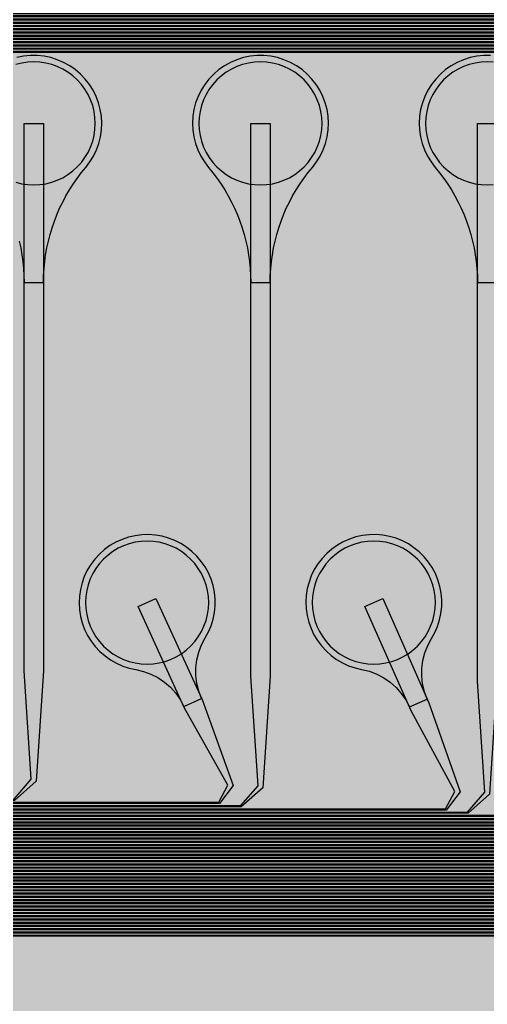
# Model space of a CAD drawing. Header units: metres. Extents: x -7220 to 10980, y -29667 to 1833.
# Drawn here: x 7221 to 7943, y -25513 to -23992 of the extents above; entities that cross this region are included whole.
import ezdxf

# ---------------------------------------------------------------- set-up
doc = ezdxf.new("R2010")
doc.units = ezdxf.units.M
for name, color, linetype in [('Metal1', 4, 'CONTINUOUS'), ('Polyimide', 7, 'CONTINUOUS'), ('Polyimide_Negative', 5, 'CONTINUOUS')]:
    doc.layers.add(name, color=color, linetype=linetype)

msp = doc.modelspace()

# ---------------------------------------------------------------- hatches: boundary and pattern name
at = {"layer": 'Polyimide'}
msp.add_hatch(color=7, dxfattribs=at).paths.add_polyline_path([(4099.4, -13861.6), (4142.6, -14152.8), (4214.2, -14438.4), (4313.4, -14715.5), (4439.2, -14981.7), (4590.6, -15234.2), (4766, -15470.7), (4963.7, -15688.8), (5181.8, -15886.5), (5418.3, -16061.9), (5670.8, -16213.3), (5936.9, -16339.1), (6214.1, -16438.3), (6499.7, -16509.9), (6790.9, -16553.1), (7085, -16567.5), (9980.4, -16567.5), (10058.8, -16571.4), (10136.4, -16582.9), (10212.6, -16601.9), (10286.5, -16628.4), (10357.5, -16662), (10424.8, -16702.3), (10487.9, -16749.1), (10546.1, -16801.8), (10598.8, -16860), (10645.6, -16923), (10685.9, -16990.4), (10719.5, -17061.4), (10745.9, -17135.3), (10765, -17211.4), (10776.5, -17289.1), (10780.4, -17367.5), (10780.4, -21957.3), (10741.6, -22012.9), (10706, -22070.6), (10673.6, -22130.1), (10644.5, -22191.4), (10618.9, -22254.2), (10596.8, -22318.2), (10578.3, -22383.5), (10563.4, -22449.6), (10552.2, -22516.5), (10544.7, -22583.8), (10541, -22651.5), (10541, -22719.3), (10544.7, -22787), (10552.2, -22854.4), (10563.4, -22921.2), (10578.3, -22987.4), (10596.8, -23052.6), (10618.9, -23116.7), (10644.5, -23179.5), (10673.6, -23240.7), (10706, -23300.3), (10741.6, -23357.9), (10780.4, -23413.5), (10780.4, -28667.5), (10776.5, -28745.9), (10765, -28823.6), (10745.9, -28899.7), (10719.5, -28973.6), (10685.9, -29044.6), (10645.6, -29112), (10598.8, -29175), (10546.1, -29233.2), (10487.9, -29285.9), (10424.8, -29332.7), (10357.5, -29373), (10286.5, -29406.6), (10212.6, -29433.1), (10136.4, -29452.1), (10058.8, -29463.6), (9980.4, -29467.5), (-6219.6, -29467.5), (-6298, -29463.6), (-6375.7, -29452.1), (-6451.9, -29433.1), (-6525.8, -29406.6), (-6596.7, -29373), (-6664.1, -29332.7), (-6727.1, -29285.9), (-6785.3, -29233.2), (-6838, -29175), (-6884.8, -29112), (-6925.2, -29044.6), (-6958.7, -28973.6), (-6985.2, -28899.7), (-7004.3, -28823.6), (-7015.8, -28745.9), (-7019.6, -28667.5), (-7019.6, -23426.3), (-6979.4, -23370.1), (-6942.3, -23311.6), (-6908.7, -23251.2), (-6878.5, -23189), (-6851.8, -23125.1), (-6828.8, -23059.9), (-6809.5, -22993.4), (-6794, -22926), (-6782.4, -22857.8), (-6774.6, -22789.1), (-6770.7, -22720), (-6770.7, -22650.8), (-6774.6, -22581.8), (-6782.4, -22513), (-6794, -22444.8), (-6809.5, -22377.4), (-6828.8, -22311), (-6851.8, -22245.7), (-6878.5, -22181.9), (-6908.7, -22119.7), (-6942.3, -22059.2), (-6979.4, -22000.8), (-7019.6, -21944.5), (-7019.6, -17367.5), (-7015.8, -17289.1), (-7004.3, -17211.4), (-6985.2, -17135.3), (-6958.7, -17061.4), (-6925.2, -16990.4), (-6884.8, -16923), (-6838, -16860), (-6785.3, -16801.8), (-6727.1, -16749.1), (-6664.1, -16702.3), (-6596.7, -16662), (-6525.8, -16628.4), (-6451.9, -16601.9), (-6375.7, -16582.9), (-6298, -16571.4), (-6219.6, -16567.5), (-3314, -16567.5), (-3019.9, -16553.1), (-2728.7, -16509.9), (-2443.1, -16438.3), (-2165.9, -16339.1), (-1899.8, -16213.3), (-1647.3, -16061.9), (-1410.8, -15886.5), (-1192.7, -15688.8), (-995, -15470.7), (-819.6, -15234.2), (-668.2, -14981.7), (-542.4, -14715.5), (-443.2, -14438.4), (-371.6, -14152.8), (-328.4, -13861.6), (-314, -13567.5), (-314, -13373.5), (-317.5, -13328.1), (-327.7, -13283.8), (-344.6, -13241.5), (-367.6, -13202.3), (-396.4, -13167), (-430.1, -13136.5), (-468, -13111.4), (-509.3, -13092.3), (-509.3, -13092.3), (-578.2, -13061.3), (-642.2, -13021.2), (-700.3, -12973), (-751.3, -12917.3), (-794.4, -12855.3), (-828.7, -12788.1), (-853.7, -12716.8), (-868.9, -12642.8), (-874, -12567.5), (-868.9, -12492.2), (-853.7, -12418.2), (-828.7, -12346.9), (-794.4, -12279.7), (-751.3, -12217.7), (-700.3, -12162), (-642.2, -12113.8), (-578.2, -12073.7), (-509.3, -12042.7), (-509.3, -12042.7), (-468, -12023.6), (-430.1, -11998.5), (-396.4, -11968), (-367.6, -11932.7), (-344.6, -11893.5), (-327.7, -11851.2), (-317.5, -11806.9), (-314, -11761.5), (-314, -11074.3), (-317.5, -11028.9), (-327.7, -10984.6), (-344.6, -10942.4), (-367.6, -10903.1), (-396.4, -10867.8), (-430.1, -10837.3), (-468, -10812.2), (-509.3, -10793.2), (-509.3, -10793.2), (-578.2, -10762.1), (-642.2, -10722.1), (-700.3, -10673.8), (-751.3, -10618.1), (-794.4, -10556.1), (-828.7, -10488.9), (-853.7, -10417.6), (-868.9, -10343.7), (-874, -10268.3), (-868.9, -10193), (-853.7, -10119), (-828.7, -10047.8), (-794.4, -9980.5), (-751.3, -9918.5), (-700.3, -9862.9), (-642.2, -9814.6), (-578.2, -9774.6), (-509.3, -9743.5), (-509.3, -9743.5), (-468, -9724.5), (-430.1, -9699.4), (-396.4, -9668.8), (-367.6, -9633.5), (-344.6, -9594.3), (-327.7, -9552), (-317.5, -9507.7), (-314, -9462.4), (-314, -8775.1), (-317.5, -8729.8), (-327.7, -8685.5), (-344.6, -8643.2), (-367.6, -8604), (-396.4, -8568.7), (-430.1, -8538.1), (-468, -8513), (-509.3, -8494), (-509.3, -8494), (-578.2, -8462.9), (-642.2, -8422.9), (-700.3, -8374.6), (-751.3, -8319), (-794.4, -8257), (-828.7, -8189.7), (-853.7, -8118.5), (-868.9, -8044.5), (-874, -7969.2), (-868.9, -7893.8), (-853.7, -7819.9), (-828.7, -7748.6), (-794.4, -7681.4), (-751.3, -7619.4), (-700.3, -7563.7), (-642.2, -7515.4), (-578.2, -7475.4), (-509.3, -7444.3), (-509.3, -7444.3), (-468, -7425.3), (-430.1, -7400.2), (-396.4, -7369.7), (-367.6, -7334.4), (-344.6, -7295.1), (-327.7, -7252.9), (-317.5, -7208.6), (-314, -7163.2), (-314, -6476), (-317.5, -6430.6), (-327.7, -6386.3), (-344.6, -6344), (-367.6, -6304.8), (-396.4, -6269.5), (-430.1, -6239), (-468, -6213.9), (-509.3, -6194.8), (-509.3, -6194.8), (-578.2, -6163.8), (-642.2, -6123.7), (-700.3, -6075.5), (-751.3, -6019.8), (-794.4, -5957.8), (-828.7, -5890.6), (-853.7, -5819.3), (-868.9, -5745.3), (-874, -5670), (-868.9, -5594.7), (-853.7, -5520.7), (-828.7, -5449.4), (-794.4, -5382.2), (-751.3, -5320.2), (-700.3, -5264.5), (-642.2, -5216.3), (-578.2, -5176.2), (-509.3, -5145.2), (-509.3, -5145.2), (-468, -5126.1), (-430.1, -5101), (-396.4, -5070.5), (-367.6, -5035.2), (-344.6, -4996), (-327.7, -4953.7), (-317.5, -4909.4), (-314, -4864), (-314, 380), (-314, 1532.5), (-269, 1532.5), (-268.8, 1525.6), (-268.1, 1518.8), (-267, 1512), (-265.4, 1505.3), (-263.4, 1498.7), (-261, 1492.3), (-258.2, 1486.1), (-254.9, 1480), (-251.3, 1474.2), (-247.3, 1468.6), (-242.9, 1463.3), (-238.2, 1458.3), (-233.2, 1453.6), (-227.9, 1449.2), (-222.3, 1445.2), (-216.5, 1441.6), (-210.4, 1438.3), (-204.2, 1435.5), (-197.8, 1433.1), (-191.2, 1431.1), (-184.5, 1429.5), (-177.7, 1428.4), (-170.9, 1427.7), (-164, 1427.5), (-157.1, 1427.7), (-150.3, 1428.4), (-143.5, 1429.5), (-136.8, 1431.1), (-130.2, 1433.1), (-123.8, 1435.5), (-117.6, 1438.3), (-111.5, 1441.6), (-105.7, 1445.2), (-100.1, 1449.2), (-94.8, 1453.6), (-89.8, 1458.3), (-85.1, 1463.3), (-80.7, 1468.6), (-76.7, 1474.2), (-73.1, 1480), (-69.8, 1486.1), (-67, 1492.3), (-64.6, 1498.7), (-62.6, 1505.3), (-61, 1512), (-59.9, 1518.8), (-59.2, 1525.6), (-59, 1532.5), (1786, 1532.5), (3835, 1532.5), (3835.2, 1539), (3835.9, 1545.6), (3836.9, 1552), (3838.4, 1558.4), (3840.3, 1564.6), (3842.6, 1570.8), (3845.3, 1576.7), (3848.4, 1582.5), (3851.9, 1588.1), (3855.7, 1593.4), (3859.8, 1598.4), (3864.3, 1603.2), (3869.1, 1607.7), (3874.1, 1611.8), (3879.4, 1615.6), (3885, 1619.1), (3890.8, 1622.2), (3896.7, 1624.9), (3902.9, 1627.2), (3909.1, 1629.1), (3915.5, 1630.6), (3921.9, 1631.6), (3928.5, 1632.3), (3935, 1632.5), (3941.5, 1632.3), (3948.1, 1631.6), (3954.5, 1630.6), (3960.9, 1629.1), (3967.1, 1627.2), (3973.3, 1624.9), (3979.2, 1622.2), (3985, 1619.1), (3990.6, 1615.6), (3995.9, 1611.8), (4000.9, 1607.7), (4005.7, 1603.2), (4010.2, 1598.4), (4014.3, 1593.4), (4018.1, 1588.1), (4021.6, 1582.5), (4024.7, 1576.7), (4027.4, 1570.8), (4029.7, 1564.6), (4031.6, 1558.4), (4033.1, 1552), (4034.1, 1545.6), (4034.8, 1539), (4035, 1532.5), (4085, 1532.5), (4085, 380), (4085, 330), (4085, -4864), (4088.5, -4909.4), (4098.7, -4953.7), (4115.6, -4996), (4138.6, -5035.2), (4167.4, -5070.5), (4201.1, -5101), (4239, -5126.1), (4280.3, -5145.2), (4280.3, -5145.2), (4349.2, -5176.2), (4413.2, -5216.3), (4471.3, -5264.5), (4522.3, -5320.2), (4565.4, -5382.2), (4599.7, -5449.4), (4624.7, -5520.7), (4639.9, -5594.7), (4645, -5670), (4639.9, -5745.3), (4624.7, -5819.3), (4599.7, -5890.6), (4565.4, -5957.8), (4522.3, -6019.8), (4471.3, -6075.5), (4413.2, -6123.7), (4349.2, -6163.8), (4280.3, -6194.8), (4239, -6213.9), (4201.1, -6239), (4167.4, -6269.5), (4138.6, -6304.8), (4115.6, -6344), (4098.7, -6386.3), (4088.5, -6430.6), (4085, -6476), (4085, -13567.5), (4099.4, -13861.6)])

# ---------------------------------------------------------------- linework, layer by layer
at = {"layer": 'Metal1'}
for points in [[(2203.9, -18191.7), (2203.9, -25376.6), (2233.3, -25406), (9462.5, -25406), (9491.9, -25376.6), (9491.9, -23917.4), (9462.5, -23888), (9022.5, -23888), (8988.4, -23858.8), (8977.9, -23728), (8977.9, -23042.5), (9007.9, -23042.5), (9007.9, -23728), (8997.3, -23855.2), (9023.3, -23886), (9463.3, -23886), (9493.9, -23916.6), (9493.9, -25377.4), (9463.3, -25408), (2232.5, -25408), (2201.9, -25377.4), (2201.9, -18191.7)], [(2208.9, -18191.7), (2208.9, -25371.6), (2238.3, -25401), (9457.5, -25401), (9486.9, -25371.6), (9486.9, -23922.4), (9457.5, -23893), (8957.2, -23893), (8897.7, -23883.5), (8807.3, -23793.1), (8828.5, -23771.9), (8914.7, -23858.1), (8957.6, -23891), (9458.3, -23891), (9488.9, -23921.6), (9488.9, -25372.4), (9458.3, -25403), (2237.5, -25403), (2206.9, -25372.4), (2206.9, -18191.7)], [(2213.9, -18191.7), (2213.9, -25366.6), (2243.3, -25396), (9452.5, -25396), (9481.9, -25366.6), (9481.9, -23927.4), (9452.5, -23898), (8672.5, -23898), (8638.4, -23868.8), (8627.9, -23736), (8627.9, -23042.5), (8657.9, -23042.5), (8657.9, -23736), (8647.3, -23865.2), (8673.3, -23896), (9453.3, -23896), (9483.9, -23926.6), (9483.9, -25367.4), (9453.3, -25398), (2242.5, -25398), (2211.9, -25367.4), (2211.9, -18191.7)], [(2218.9, -18191.7), (2218.9, -25361.6), (2248.3, -25391), (9447.5, -25391), (9476.9, -25361.6), (9476.9, -23932.4), (9447.5, -23903), (8617.2, -23903), (8557.7, -23893.5), (8457.3, -23793.1), (8478.5, -23771.9), (8574.7, -23868.1), (8617.6, -23901), (9448.3, -23901), (9478.9, -23931.6), (9478.9, -25362.4), (9448.3, -25393), (2247.5, -25393), (2216.9, -25362.4), (2216.9, -18191.7)], [(2223.9, -18191.7), (2223.9, -25356.6), (2253.3, -25386), (9442.5, -25386), (9471.9, -25356.6), (9471.9, -23937.4), (9442.5, -23908), (8322.5, -23908), (8288.5, -23878.8), (8277.9, -23744), (8277.9, -23042.5), (8307.9, -23042.5), (8307.9, -23744), (8297.3, -23875.2), (8323.3, -23906), (9443.3, -23906), (9473.9, -23936.6), (9473.9, -25357.4), (9443.3, -25388), (2252.5, -25388), (2221.9, -25357.4), (2221.9, -18191.7)], [(2228.9, -18191.7), (2228.9, -25351.6), (2258.3, -25381), (9437.5, -25381), (9466.9, -25351.6), (9466.9, -23942.4), (9437.5, -23913), (8277.2, -23913), (8217.7, -23903.5), (8107.3, -23793.1), (8128.5, -23771.9), (8234.7, -23878.1), (8277.6, -23911), (9438.3, -23911), (9468.9, -23941.6), (9468.9, -25352.4), (9438.3, -25383), (2257.5, -25383), (2226.9, -25352.4), (2226.9, -18191.7)], [(2233.9, -18191.7), (2233.9, -25346.6), (2263.3, -25376), (9432.5, -25376), (9461.9, -25346.6), (9461.9, -23947.4), (9432.5, -23918), (7972.5, -23918), (7938.5, -23888.8), (7927.9, -23752), (7927.9, -23042.5), (7957.9, -23042.5), (7957.9, -23752), (7947.2, -23885.2), (7973.3, -23916), (9433.3, -23916), (9463.9, -23946.6), (9463.9, -25347.4), (9433.3, -25378), (2262.5, -25378), (2231.9, -25347.4), (2231.9, -18191.7)], [(2238.9, -18191.7), (2238.9, -25341.6), (2268.3, -25371), (9427.5, -25371), (9456.9, -25341.6), (9456.9, -23952.4), (9427.5, -23923), (7937.2, -23923), (7877.7, -23913.5), (7757.3, -23793.1), (7778.5, -23771.9), (7894.7, -23888.1), (7937.6, -23921), (9428.3, -23921), (9458.9, -23951.6), (9458.9, -25342.4), (9428.3, -25373), (2267.5, -25373), (2236.9, -25342.4), (2236.9, -18191.7)], [(2243.9, -18191.7), (2243.9, -25336.6), (2273.3, -25366), (9422.5, -25366), (9451.9, -25336.6), (9451.9, -23957.4), (9422.5, -23928), (7622.5, -23928), (7588.6, -23898.8), (7577.9, -23760), (7577.9, -23042.5), (7607.9, -23042.5), (7607.9, -23760), (7597.2, -23895.2), (7623.3, -23926), (9423.3, -23926), (9453.9, -23956.6), (9453.9, -25337.4), (9423.3, -25368), (2272.5, -25368), (2241.9, -25337.4), (2241.9, -18191.7)], [(2248.9, -18191.7), (2248.9, -25331.6), (2278.3, -25361), (9417.5, -25361), (9446.9, -25331.6), (9446.9, -23962.4), (9417.5, -23933), (7597.2, -23933), (7539, -23921.4), (7527.3, -23913.1), (7407.3, -23793.1), (7428.5, -23771.9), (7548.5, -23891.9), (7553.3, -23900.1), (7597.6, -23931), (9418.3, -23931), (9448.9, -23961.6), (9448.9, -25332.4), (9418.3, -25363), (2277.5, -25363), (2246.9, -25332.4), (2246.9, -18191.7)], [(2253.9, -18191.7), (2253.9, -25326.6), (2283.3, -25356), (9412.5, -25356), (9441.9, -25326.6), (9441.9, -23967.4), (9412.5, -23938), (7272.5, -23938), (7238.6, -23908.8), (7227.9, -23768), (7227.9, -23042.5), (7257.9, -23042.5), (7257.9, -23768), (7247.1, -23905.2), (7273.3, -23936), (9413.3, -23936), (9443.9, -23966.6), (9443.9, -25327.4), (9413.3, -25358), (2282.5, -25358), (2251.9, -25327.4), (2251.9, -18191.7)], [(2258.9, -18191.7), (2258.9, -25321.6), (2288.3, -25351), (9407.5, -25351), (9436.9, -25321.6), (9436.9, -23972.4), (9407.5, -23943), (7257.2, -23943), (7200.2, -23929.7), (7177.3, -23913.1), (7057.3, -23793.1), (7078.5, -23771.9), (7198.5, -23891.9), (7212.1, -23911.8), (7257.6, -23941), (9408.3, -23941), (9438.9, -23971.6), (9438.9, -25322.4), (9408.3, -25353), (2287.5, -25353), (2256.9, -25322.4), (2256.9, -18191.7)], [(2263.9, -18191.7), (2263.9, -25316.6), (2293.3, -25346), (9402.5, -25346), (9431.9, -25316.6), (9431.9, -23977.4), (9402.5, -23948), (6922.5, -23948), (6888.6, -23918.8), (6877.9, -23776), (6877.9, -23042.5), (6907.9, -23042.5), (6907.9, -23776), (6897.1, -23915.2), (6923.3, -23946), (9403.3, -23946), (9433.9, -23976.6), (9433.9, -25317.4), (9403.3, -25348), (2292.5, -25348), (2261.9, -25317.4), (2261.9, -18191.7)], [(2268.9, -18191.7), (2268.9, -25311.6), (2298.3, -25341), (9397.5, -25341), (9426.9, -25311.6), (9426.9, -23982.4), (9397.5, -23953), (6917.2, -23953), (6861, -23938.5), (6827.3, -23913.1), (6707.3, -23793.1), (6728.5, -23771.9), (6848.5, -23891.9), (6871.3, -23923), (6917.6, -23951), (9398.3, -23951), (9428.9, -23981.6), (9428.9, -25312.4), (9398.3, -25343), (2297.5, -25343), (2266.9, -25312.4), (2266.9, -18191.7)], [(2273.9, -18191.7), (2273.9, -25306.6), (2303.3, -25336), (9392.5, -25336), (9421.9, -25306.6), (9421.9, -23987.4), (9392.5, -23958), (6572.5, -23958), (6538.7, -23928.7), (6527.9, -23784), (6527.9, -23042.5), (6557.9, -23042.5), (6557.9, -23784), (6547.1, -23925.3), (6573.3, -23956), (9393.3, -23956), (9423.9, -23986.6), (9423.9, -25307.4), (9393.3, -25338), (2302.5, -25338), (2271.9, -25307.4), (2271.9, -18191.7)], [(2278.9, -18191.7), (2278.9, -25301.6), (2308.3, -25331), (9387.5, -25331), (9416.9, -25301.6), (9416.9, -23992.4), (9387.5, -23963), (6538.9, -23963), (6484, -23946.5), (6461, -23925.2), (6356.1, -23791.8), (6379.7, -23773.2), (6484.6, -23906.6), (6497.1, -23930.3), (6539.3, -23961), (9388.3, -23961), (9418.9, -23991.6), (9418.9, -25302.4), (9388.3, -25333), (2307.5, -25333), (2276.9, -25302.4), (2276.9, -18191.7)], [(2283.9, -18191.7), (2283.9, -25296.6), (2313.3, -25326), (9382.5, -25326), (9411.9, -25296.6), (9411.9, -23997.4), (9382.5, -23968), (6222.5, -23968), (6188.7, -23938.7), (6177.9, -23792), (6177.9, -23042.5), (6207.9, -23042.5), (6207.9, -23792), (6197, -23935.3), (6223.3, -23966), (9383.3, -23966), (9413.9, -23996.6), (9413.9, -25297.4), (9383.3, -25328), (2312.5, -25328), (2281.9, -25297.4), (2281.9, -18191.7)], [(2288.9, -18191.7), (2288.9, -25291.6), (2318.3, -25321), (9377.5, -25321), (9406.9, -25291.6), (9406.9, -24002.4), (9377.5, -23973), (6188.9, -23973), (6135, -23955.3), (6107.3, -23927.5), (6005.8, -23791.5), (6029.9, -23773.5), (6131.3, -23909.6), (6147.3, -23940.6), (6189.3, -23971), (9378.3, -23971), (9408.9, -24001.6), (9408.9, -25292.4), (9378.3, -25323), (2317.5, -25323), (2286.9, -25292.4), (2286.9, -18191.7)], [(2293.9, -18191.7), (2293.9, -25286.6), (2323.3, -25316), (9372.5, -25316), (9401.9, -25286.6), (9401.9, -24007.4), (9372.5, -23978), (5872.5, -23978), (5838.7, -23948.7), (5827.9, -23800), (5827.9, -23042.5), (5857.9, -23042.5), (5857.9, -23800), (5847, -23945.3), (5873.3, -23976), (9373.3, -23976), (9403.9, -24006.6), (9403.9, -25287.4), (9373.3, -25318), (2322.5, -25318), (2291.9, -25287.4), (2291.9, -18191.7)], [(2298.9, -18191.7), (2298.9, -25281.6), (2328.3, -25311), (9367.5, -25311), (9396.9, -25281.6), (9396.9, -24012.4), (9367.5, -23983), (5838.8, -23983), (5785.9, -23964.2), (5753.7, -23929.7), (5655.6, -23791.2), (5680.1, -23773.8), (5778.2, -23912.4), (5797.6, -23950.8), (5839.3, -23981), (9368.3, -23981), (9398.9, -24011.6), (9398.9, -25282.4), (9368.3, -25313), (2327.5, -25313), (2296.9, -25282.4), (2296.9, -18191.7)], [(2303.9, -18191.7), (2303.9, -25276.6), (2333.3, -25306), (9362.5, -25306), (9391.9, -25276.6), (9391.9, -24017.4), (9362.5, -23988), (5522.5, -23988), (5488.8, -23958.7), (5477.9, -23808), (5477.9, -23042.5), (5507.9, -23042.5), (5507.9, -23808), (5497, -23955.3), (5523.3, -23986), (9363.3, -23986), (9393.9, -24016.6), (9393.9, -25277.4), (9363.3, -25308), (2332.5, -25308), (2301.9, -25277.4), (2301.9, -18191.7)], [(2308.9, -18191.7), (2308.9, -25271.6), (2338.3, -25301), (9357.5, -25301), (9386.9, -25271.6), (9386.9, -24022.4), (9357.5, -23993), (5488.8, -23993), (5436.8, -23973.3), (5400.3, -23931.6), (5305.4, -23790.9), (5330.3, -23774.1), (5425.2, -23914.8), (5447.8, -23961), (5489.3, -23991), (9358.3, -23991), (9388.9, -24021.6), (9388.9, -25272.4), (9358.3, -25303), (2337.5, -25303), (2306.9, -25272.4), (2306.9, -18191.7)], [(2313.9, -18191.7), (2313.9, -25266.6), (2343.3, -25296), (9352.5, -25296), (9381.9, -25266.6), (9381.9, -24027.4), (9352.5, -23998), (5172.5, -23998), (5138.8, -23968.7), (5127.9, -23816), (5127.9, -23042.5), (5157.9, -23042.5), (5157.9, -23816), (5146.9, -23965.3), (5173.3, -23996), (9353.3, -23996), (9383.9, -24026.6), (9383.9, -25267.4), (9353.3, -25298), (2342.5, -25298), (2311.9, -25267.4), (2311.9, -18191.7)], [(2318.9, -18191.7), (2318.9, -25261.6), (2348.3, -25291), (9347.5, -25291), (9376.9, -25261.6), (9376.9, -24032.4), (9347.5, -24003), (5138.8, -24003), (5087.6, -23982.4), (5047.1, -23933.3), (4955.3, -23790.6), (4980.5, -23774.4), (5072.3, -23917.1), (5098.1, -23971.1), (5139.3, -24001), (9348.3, -24001), (9378.9, -24031.6), (9378.9, -25262.4), (9348.3, -25293), (2347.5, -25293), (2316.9, -25262.4), (2316.9, -18191.7)], [(2323.9, -18191.7), (2323.9, -25256.6), (2353.3, -25286), (9342.5, -25286), (9371.9, -25256.6), (9371.9, -24037.4), (9342.5, -24008), (4822.5, -24008), (4788.8, -23978.7), (4777.9, -23824), (4777.9, -23042.5), (4807.9, -23042.5), (4807.9, -23824), (4796.9, -23975.3), (4823.3, -24006), (9343.3, -24006), (9373.9, -24036.6), (9373.9, -25257.4), (9343.3, -25288), (2352.5, -25288), (2321.9, -25257.4), (2321.9, -18191.7)], [(2328.9, -18191.7), (2328.9, -25251.6), (2358.3, -25281), (9337.5, -25281), (9366.9, -25251.6), (9366.9, -24042.4), (9337.5, -24013), (4788.8, -24013), (4738.4, -23991.7), (4694, -23934.9), (4605.1, -23790.4), (4630.7, -23774.6), (4719.6, -23919.2), (4748.4, -23981.2), (4789.3, -24011), (9338.3, -24011), (9368.9, -24041.6), (9368.9, -25252.4), (9338.3, -25283), (2357.5, -25283), (2326.9, -25252.4), (2326.9, -18191.7)], [(2333.9, -18191.7), (2333.9, -25246.6), (2363.3, -25276), (9332.5, -25276), (9361.9, -25246.6), (9361.9, -24047.4), (9332.5, -24018), (4472.5, -24018), (4438.9, -23988.7), (4427.9, -23832), (4427.9, -23042.5), (4457.9, -23042.5), (4457.9, -23832), (4446.9, -23985.3), (4473.3, -24016), (9333.3, -24016), (9363.9, -24046.6), (9363.9, -25247.4), (9333.3, -25278), (2362.5, -25278), (2331.9, -25247.4), (2331.9, -18191.7)], [(2338.9, -18191.7), (2338.9, -25241.6), (2368.3, -25271), (9327.5, -25271), (9356.9, -25241.6), (9356.9, -24052.4), (9327.5, -24023), (4438.8, -24023), (4389.1, -24001), (4341.1, -23936.3), (4255, -23790.1), (4280.8, -23774.9), (4367, -23921.1), (4398.6, -23991.3), (4439.4, -24021), (9328.3, -24021), (9358.9, -24051.6), (9358.9, -25242.4), (9328.3, -25273), (2367.5, -25273), (2336.9, -25242.4), (2336.9, -18191.7)], [(2343.9, -18191.7), (2343.9, -25236.6), (2373.3, -25266), (9322.5, -25266), (9351.9, -25236.6), (9351.9, -24057.4), (9322.5, -24028), (4122.5, -24028), (4088.9, -23998.6), (4077.9, -23840), (4077.9, -23042.5), (4107.9, -23042.5), (4107.9, -23840), (4096.9, -23995.4), (4123.3, -24026), (9323.3, -24026), (9353.9, -24056.6), (9353.9, -25237.4), (9323.3, -25268), (2372.5, -25268), (2341.9, -25237.4), (2341.9, -18191.7)], [(2348.9, -18191.7), (2348.9, -25231.6), (2378.3, -25261), (9317.5, -25261), (9346.9, -25231.6), (9346.9, -24062.4), (9317.5, -24033), (4088.8, -24033), (4039.7, -24010.4), (3988.4, -23937.6), (3904.8, -23789.9), (3930.9, -23775.1), (4014.5, -23922.8), (4048.9, -24001.4), (4089.4, -24031), (9318.3, -24031), (9348.9, -24061.6), (9348.9, -25232.4), (9318.3, -25263), (2377.5, -25263), (2346.9, -25232.4), (2346.9, -18191.7)], [(2353.9, -18191.7), (2353.9, -25226.6), (2383.3, -25256), (9312.5, -25256), (9341.9, -25226.6), (9341.9, -24067.4), (9312.5, -24038), (3772.5, -24038), (3738.9, -24008.6), (3727.9, -23848), (3727.9, -23042.5), (3757.9, -23042.5), (3757.9, -23848), (3746.8, -24005.4), (3773.3, -24036), (9313.3, -24036), (9343.9, -24066.6), (9343.9, -25227.4), (9313.3, -25258), (2382.5, -25258), (2351.9, -25227.4), (2351.9, -18191.7)], [(2358.9, -18191.7), (2358.9, -25221.6), (2388.3, -25251), (9307.5, -25251), (9336.9, -25221.6), (9336.9, -24072.4), (9307.5, -24043), (3738.8, -24043), (3690.3, -24019.9), (3635.8, -23938.7), (3554.7, -23789.7), (3581.1, -23775.3), (3662.2, -23924.4), (3699.2, -24011.4), (3739.4, -24041), (9308.3, -24041), (9338.9, -24071.6), (9338.9, -25222.4), (9308.3, -25253), (2387.5, -25253), (2356.9, -25222.4), (2356.9, -18191.7)], [(2363.9, -18191.7), (2363.9, -25216.6), (2393.3, -25246), (8962.5, -25246), (8989.2, -25215.5), (8977.9, -25038), (8977.9, -24152.5), (9007.9, -24152.5), (9007.9, -25038), (8996.6, -25218.5), (8963.3, -25248), (2392.5, -25248), (2361.9, -25217.4), (2361.9, -18191.7)], [(2368.9, -18191.7), (2368.9, -25211.6), (2398.3, -25241), (8928.6, -25241), (8943.9, -25213.8), (8875.2, -25074.5), (8804, -24898.1), (8831.8, -24886.9), (8903.1, -25063.3), (8951.8, -25214.6), (8929.6, -25243), (2397.5, -25243), (2366.9, -25212.4), (2366.9, -18191.7)], [(2373.9, -18191.7), (2373.9, -25206.6), (2403.3, -25236), (8612.5, -25236), (8639.2, -25205.5), (8627.9, -25030), (8627.9, -24152.5), (8657.9, -24152.5), (8657.9, -25030), (8646.6, -25208.5), (8613.3, -25238), (2402.5, -25238), (2371.9, -25207.4), (2371.9, -18191.7)], [(2378.9, -18191.7), (2378.9, -25201.6), (2408.3, -25231), (8578.6, -25231), (8593.6, -25203.9), (8525.3, -25069.5), (8454, -24898.3), (8481.7, -24886.7), (8553, -25058), (8601.5, -25204.7), (8579.6, -25233), (2407.5, -25233), (2376.9, -25202.4), (2376.9, -18191.7)], [(2383.9, -18191.7), (2383.9, -25196.6), (2413.3, -25226), (8262.5, -25226), (8289.1, -25195.5), (8277.9, -25022), (8277.9, -24152.5), (8307.9, -24152.5), (8307.9, -25022), (8296.6, -25198.5), (8263.3, -25228), (2412.5, -25228), (2381.9, -25197.4), (2381.9, -18191.7)], [(2388.9, -18191.7), (2388.9, -25191.6), (2418.3, -25221), (8228.5, -25221), (8243.2, -25194.1), (8175.3, -25064.6), (8104.1, -24898.4), (8131.7, -24886.6), (8202.9, -25052.7), (8251.3, -25194.8), (8229.6, -25223), (2417.5, -25223), (2386.9, -25192.4), (2386.9, -18191.7)], [(2393.9, -18191.7), (2393.9, -25186.6), (2423.3, -25216), (7912.5, -25216), (7939.1, -25185.4), (7927.9, -25014), (7927.9, -24152.5), (7957.9, -24152.5), (7957.9, -25014), (7946.6, -25188.6), (7913.3, -25218), (2422.5, -25218), (2391.9, -25187.4), (2391.9, -18191.7)], [(2398.9, -18191.7), (2398.9, -25181.6), (2428.3, -25211), (7878.5, -25211), (7892.9, -25184.2), (7825.3, -25059.6), (7754.2, -24898.6), (7781.6, -24886.4), (7852.8, -25047.4), (7901, -25184.9), (7879.6, -25213), (2427.5, -25213), (2396.9, -25182.4), (2396.9, -18191.7)], [(2403.9, -18191.7), (2403.9, -25176.6), (2433.3, -25206), (7562.5, -25206), (7589.1, -25175.4), (7577.9, -25006), (7577.9, -24152.5), (7607.9, -24152.5), (7607.9, -25006), (7596.7, -25178.6), (7563.3, -25208), (2432.5, -25208), (2401.9, -25177.4), (2401.9, -18191.7)], [(2408.9, -18191.7), (2408.9, -25171.6), (2438.3, -25201), (7528.5, -25201), (7542.5, -25174.4), (7475.3, -25054.6), (7404.2, -24898.7), (7431.5, -24886.3), (7502.6, -25042.1), (7550.8, -25175), (7529.6, -25203), (2437.5, -25203), (2406.9, -25172.4), (2406.9, -18191.7)], [(2413.9, -18191.7), (2413.9, -25166.6), (2443.3, -25196), (7212.5, -25196), (7239.1, -25165.4), (7227.9, -24998), (7227.9, -24152.5), (7257.9, -24152.5), (7257.9, -24998), (7246.7, -25168.6), (7213.3, -25198), (2442.5, -25198), (2411.9, -25167.4), (2411.9, -18191.7)], [(7220.4, -24334.2), (7222.7, -24344.7), (7224.5, -24355.3), (7226, -24365.9), (7227, -24376.6), (7227.7, -24387.3), (7227.9, -24398.1), (7257.9, -24398.1), (7257.9, -24398.1), (7258.1, -24387.3), (7258.7, -24376.6), (7259.8, -24365.9), (7261.2, -24355.3), (7263.1, -24344.7), (7265.4, -24334.2), (7268.1, -24323.9), (7271.2, -24313.6), (7274.7, -24303.4), (7278.6, -24293.4), (7282.8, -24283.6), (7287.5, -24273.9), (7292.5, -24264.4), (7297.9, -24255.1), (7303.7, -24246.1), (7309.8, -24237.3), (7316.2, -24228.7), (7323, -24220.4), (7329.4, -24211.9), (7335, -24202.9), (7339.6, -24193.3), (7343.2, -24183.4), (7345.8, -24173.1), (7347.4, -24162.6), (7347.9, -24152), (7347.3, -24141.4), (7345.6, -24130.9), (7342.9, -24120.7), (7339.2, -24110.8), (7334.5, -24101.3), (7328.9, -24092.3), (7322.4, -24083.9), (7315, -24076.2), (7307, -24069.3), (7298.3, -24063.3), (7289, -24058.2), (7279.2, -24054), (7269.1, -24050.8), (7258.7, -24048.7), (7248.2, -24047.6), (7237.6, -24047.6), (7227, -24048.7), (7216.6, -24050.8)], [(7948.2, -24047.6), (7937.6, -24047.6), (7927, -24048.7), (7916.6, -24050.8), (7906.5, -24054), (7896.8, -24058.2), (7887.5, -24063.3), (7878.8, -24069.3), (7870.7, -24076.2), (7863.4, -24083.9), (7856.9, -24092.3), (7851.2, -24101.3), (7846.5, -24110.8), (7842.8, -24120.7), (7840.1, -24130.9), (7838.5, -24141.4), (7837.9, -24152), (7838.4, -24162.6), (7839.9, -24173.1), (7842.5, -24183.4), (7846.1, -24193.3), (7850.8, -24202.9), (7856.3, -24211.9), (7862.7, -24220.4), (7869.5, -24228.7), (7876, -24237.3), (7882.1, -24246.1), (7887.8, -24255.1), (7893.2, -24264.4), (7898.3, -24273.9), (7902.9, -24283.6), (7907.2, -24293.4), (7911.1, -24303.4), (7914.6, -24313.6), (7917.7, -24323.9), (7920.4, -24334.2), (7922.7, -24344.7), (7924.5, -24355.3), (7926, -24365.9), (7927, -24376.6), (7927.7, -24387.3), (7927.9, -24398.1), (7957.9, -24398.1)]]:
    msp.add_lwpolyline(points, dxfattribs=at)
for points in [[(7607.9, -24398.1), (7608.1, -24387.3), (7608.7, -24376.6), (7609.8, -24365.9), (7611.2, -24355.3), (7613.1, -24344.7), (7615.4, -24334.2), (7618.1, -24323.9), (7621.2, -24313.6), (7624.7, -24303.4), (7628.6, -24293.4), (7632.8, -24283.6), (7637.5, -24273.9), (7642.5, -24264.4), (7647.9, -24255.1), (7653.7, -24246.1), (7659.8, -24237.3), (7666.2, -24228.7), (7673, -24220.4), (7679.4, -24211.9), (7685, -24202.9), (7689.6, -24193.3), (7693.2, -24183.4), (7695.8, -24173.1), (7697.4, -24162.6), (7697.9, -24152), (7697.3, -24141.4), (7695.6, -24130.9), (7692.9, -24120.7), (7689.2, -24110.8), (7684.5, -24101.3), (7678.9, -24092.3), (7672.4, -24083.9), (7665, -24076.2), (7657, -24069.3), (7648.3, -24063.3), (7639, -24058.2), (7629.2, -24054), (7619.1, -24050.8), (7608.7, -24048.7), (7598.2, -24047.6), (7587.6, -24047.6), (7577, -24048.7), (7566.6, -24050.8), (7556.5, -24054), (7546.8, -24058.2), (7537.5, -24063.3), (7528.8, -24069.3), (7520.7, -24076.2), (7513.4, -24083.9), (7506.9, -24092.3), (7501.2, -24101.3), (7496.5, -24110.8), (7492.8, -24120.7), (7490.1, -24130.9), (7488.5, -24141.4), (7487.9, -24152), (7488.4, -24162.6), (7489.9, -24173.1), (7492.5, -24183.4), (7496.1, -24193.3), (7500.8, -24202.9), (7506.3, -24211.9), (7512.7, -24220.4), (7519.5, -24228.7), (7526, -24237.3), (7532.1, -24246.1), (7537.8, -24255.1), (7543.2, -24264.4), (7548.3, -24273.9), (7552.9, -24283.6), (7557.2, -24293.4), (7561.1, -24303.4), (7564.6, -24313.6), (7567.7, -24323.9), (7570.4, -24334.2), (7572.7, -24344.7), (7574.5, -24355.3), (7576, -24365.9), (7577, -24376.6), (7577.7, -24387.3), (7577.9, -24398.1), (7607.9, -24398.1)], [(7502, -25040.7), (7497.6, -25029.3), (7494.6, -25017.5), (7493.1, -25005.4), (7493.1, -24993.2), (7494.6, -24981.1), (7497.5, -24969.3), (7501.9, -24957.9), (7507.5, -24947.1), (7512.5, -24937.9), (7516.6, -24928.3), (7519.7, -24918.2), (7521.7, -24908), (7522.8, -24897.5), (7522.7, -24887.1), (7521.7, -24876.6), (7519.6, -24866.4), (7516.5, -24856.4), (7512.4, -24846.7), (7507.3, -24837.5), (7501.4, -24828.9), (7494.6, -24820.9), (7487.1, -24813.6), (7478.9, -24807.1), (7470.1, -24801.4), (7460.7, -24796.7), (7451, -24792.9), (7440.9, -24790.1), (7430.6, -24788.3), (7420.1, -24787.5), (7409.6, -24787.8), (7399.2, -24789.2), (7389, -24791.5), (7379.1, -24794.9), (7369.6, -24799.3), (7360.5, -24804.5), (7352, -24810.7), (7344.2, -24817.7), (7337.1, -24825.4), (7330.8, -24833.8), (7325.4, -24842.7), (7320.9, -24852.2), (7317.4, -24862.1), (7314.8, -24872.2), (7313.3, -24882.6), (7312.9, -24893.1), (7313.5, -24903.5), (7315.1, -24913.9), (7317.7, -24924), (7321.4, -24933.9), (7326, -24943.3), (7331.5, -24952.2), (7337.9, -24960.5), (7345, -24968.1), (7352.9, -24975), (7361.5, -24981.1), (7370.6, -24986.3), (7380.2, -24990.5), (7390.1, -24993.8), (7400.4, -24996), (7412.2, -24998.8), (7423.7, -25003), (7434.5, -25008.5), (7444.6, -25015.3), (7453.8, -25023.3), (7462, -25032.4), (7468.9, -25042.4), (7474.7, -25053.1), (7502, -25040.7)], [(7850.2, -25041.7), (7846, -25030.2), (7843.1, -25018.4), (7841.8, -25006.3), (7841.9, -24994.1), (7843.5, -24982), (7846.6, -24970.2), (7851.1, -24958.9), (7856.9, -24948.2), (7862, -24939), (7866.2, -24929.4), (7869.4, -24919.4), (7871.5, -24909.2), (7872.7, -24898.8), (7872.8, -24888.3), (7871.8, -24877.9), (7869.9, -24867.6), (7866.9, -24857.5), (7862.9, -24847.8), (7858, -24838.6), (7852.2, -24829.9), (7845.5, -24821.8), (7838.1, -24814.4), (7829.9, -24807.8), (7821.2, -24802), (7811.9, -24797.2), (7802.2, -24793.3), (7792.1, -24790.3), (7781.8, -24788.4), (7771.4, -24787.6), (7760.9, -24787.7), (7750.5, -24789), (7740.2, -24791.2), (7730.3, -24794.5), (7720.7, -24798.7), (7711.6, -24803.9), (7703, -24809.9), (7695.1, -24816.8), (7687.9, -24824.4), (7681.5, -24832.7), (7676, -24841.6), (7671.4, -24851.1), (7667.8, -24860.9), (7665.1, -24871), (7663.5, -24881.4), (7662.9, -24891.8), (7663.3, -24902.3), (7664.8, -24912.7), (7667.4, -24922.8), (7670.9, -24932.7), (7675.4, -24942.2), (7680.8, -24951.1), (7687.1, -24959.5), (7694.1, -24967.3), (7702, -24974.2), (7710.4, -24980.4), (7719.5, -24985.7), (7729, -24990), (7738.9, -24993.4), (7749.1, -24995.8), (7761, -24998.7), (7772.4, -25003), (7783.1, -25008.7), (7793.2, -25015.6), (7802.3, -25023.7), (7810.3, -25032.9), (7817.2, -25043), (7822.8, -25053.8), (7850.2, -25041.7)]]:
    msp.add_lwpolyline(points, close=True, dxfattribs=at)
at = {"layer": 'Polyimide_Negative'}
for points in [[(7215.3, -24243.4), (7224.3, -24245.7), (7233.6, -24247), (7242.9, -24247.5), (7252.2, -24247), (7261.4, -24245.7), (7270.5, -24243.4), (7279.2, -24240.3), (7287.7, -24236.3), (7295.7, -24231.5), (7303.1, -24225.9), (7310.1, -24219.7), (7316.3, -24212.8), (7321.9, -24205.3), (7326.7, -24197.3), (7330.6, -24188.9), (7333.8, -24180.1), (7336, -24171), (7337.4, -24161.8), (7337.9, -24152.5), (7337.9, -24152.5), (7337.4, -24143.2), (7336, -24134), (7333.8, -24124.9), (7330.6, -24116.1), (7326.7, -24107.7), (7321.9, -24099.7), (7316.3, -24092.2), (7310.1, -24085.3), (7303.1, -24079.1), (7295.7, -24073.5), (7287.7, -24068.7), (7279.2, -24064.7), (7270.5, -24061.6), (7261.4, -24059.3), (7252.2, -24058), (7242.9, -24057.5), (7233.6, -24058), (7224.3, -24059.3), (7215.3, -24061.6)], [(7952.2, -24058), (7942.9, -24057.5), (7933.6, -24058), (7924.3, -24059.3), (7915.3, -24061.6), (7906.5, -24064.7), (7898.1, -24068.7), (7890.1, -24073.5), (7882.6, -24079.1), (7875.7, -24085.3), (7869.4, -24092.2), (7863.9, -24099.7), (7859.1, -24107.7), (7855.1, -24116.1), (7852, -24124.9), (7849.7, -24134), (7848.3, -24143.2), (7847.9, -24152.5), (7848.3, -24161.8), (7849.7, -24171), (7852, -24180.1), (7855.1, -24188.9), (7859.1, -24197.3), (7863.9, -24205.3), (7869.4, -24212.8), (7875.7, -24219.7), (7882.6, -24225.9), (7890.1, -24231.5), (7898.1, -24236.3), (7906.5, -24240.3), (7915.3, -24243.4), (7924.3, -24245.7), (7933.6, -24247), (7942.9, -24247.5), (7952.2, -24247)]]:
    msp.add_lwpolyline(points, dxfattribs=at)
for points in [[(7687.9, -24152.5), (7687.4, -24143.2), (7686, -24134), (7683.8, -24124.9), (7680.6, -24116.1), (7676.7, -24107.7), (7671.9, -24099.7), (7666.3, -24092.2), (7660.1, -24085.3), (7653.1, -24079.1), (7645.7, -24073.5), (7637.7, -24068.7), (7629.2, -24064.7), (7620.5, -24061.6), (7611.4, -24059.3), (7602.2, -24058), (7592.9, -24057.5), (7583.6, -24058), (7574.3, -24059.3), (7565.3, -24061.6), (7556.5, -24064.7), (7548.1, -24068.7), (7540.1, -24073.5), (7532.6, -24079.1), (7525.7, -24085.3), (7519.4, -24092.2), (7513.9, -24099.7), (7509.1, -24107.7), (7505.1, -24116.1), (7502, -24124.9), (7499.7, -24134), (7498.3, -24143.2), (7497.9, -24152.5), (7498.3, -24161.8), (7499.7, -24171), (7502, -24180.1), (7505.1, -24188.9), (7509.1, -24197.3), (7513.9, -24205.3), (7519.4, -24212.8), (7525.7, -24219.7), (7532.6, -24225.9), (7540.1, -24231.5), (7548.1, -24236.3), (7556.5, -24240.3), (7565.3, -24243.4), (7574.3, -24245.7), (7583.6, -24247), (7592.9, -24247.5), (7602.2, -24247), (7611.4, -24245.7), (7620.5, -24243.4), (7629.2, -24240.3), (7637.7, -24236.3), (7645.7, -24231.5), (7653.1, -24225.9), (7660.1, -24219.7), (7666.3, -24212.8), (7671.9, -24205.3), (7676.7, -24197.3), (7680.6, -24188.9), (7683.8, -24180.1), (7686, -24171), (7687.4, -24161.8), (7687.9, -24152.5)], [(7512.9, -24892.5), (7512.4, -24883.2), (7511, -24874), (7508.8, -24864.9), (7505.6, -24856.1), (7501.7, -24847.7), (7496.9, -24839.7), (7491.3, -24832.2), (7485.1, -24825.3), (7478.1, -24819.1), (7470.7, -24813.5), (7462.7, -24808.7), (7454.2, -24804.7), (7445.5, -24801.6), (7436.4, -24799.3), (7427.2, -24798), (7417.9, -24797.5), (7408.6, -24798), (7399.3, -24799.3), (7390.3, -24801.6), (7381.5, -24804.7), (7373.1, -24808.7), (7365.1, -24813.5), (7357.6, -24819.1), (7350.7, -24825.3), (7344.4, -24832.2), (7338.9, -24839.7), (7334.1, -24847.7), (7330.1, -24856.1), (7327, -24864.9), (7324.7, -24874), (7323.3, -24883.2), (7322.9, -24892.5), (7323.3, -24901.8), (7324.7, -24911), (7327, -24920.1), (7330.1, -24928.9), (7334.1, -24937.3), (7338.9, -24945.3), (7344.4, -24952.8), (7350.7, -24959.7), (7357.6, -24965.9), (7365.1, -24971.5), (7373.1, -24976.3), (7381.5, -24980.3), (7390.3, -24983.4), (7399.3, -24985.7), (7408.6, -24987), (7417.9, -24987.5), (7427.2, -24987), (7436.4, -24985.7), (7445.5, -24983.4), (7454.2, -24980.3), (7462.7, -24976.3), (7470.7, -24971.5), (7478.1, -24965.9), (7485.1, -24959.7), (7491.3, -24952.8), (7496.9, -24945.3), (7501.7, -24937.3), (7505.6, -24928.9), (7508.8, -24920.1), (7511, -24911), (7512.4, -24901.8), (7512.9, -24892.5)], [(7862.9, -24892.5), (7862.4, -24883.2), (7861, -24874), (7858.8, -24864.9), (7855.6, -24856.1), (7851.7, -24847.7), (7846.9, -24839.7), (7841.3, -24832.2), (7835.1, -24825.3), (7828.1, -24819.1), (7820.7, -24813.5), (7812.7, -24808.7), (7804.2, -24804.7), (7795.5, -24801.6), (7786.4, -24799.3), (7777.2, -24798), (7767.9, -24797.5), (7758.6, -24798), (7749.3, -24799.3), (7740.3, -24801.6), (7731.5, -24804.7), (7723.1, -24808.7), (7715.1, -24813.5), (7707.6, -24819.1), (7700.7, -24825.3), (7694.4, -24832.2), (7688.9, -24839.7), (7684.1, -24847.7), (7680.1, -24856.1), (7677, -24864.9), (7674.7, -24874), (7673.3, -24883.2), (7672.9, -24892.5), (7673.3, -24901.8), (7674.7, -24911), (7677, -24920.1), (7680.1, -24928.9), (7684.1, -24937.3), (7688.9, -24945.3), (7694.4, -24952.8), (7700.7, -24959.7), (7707.6, -24965.9), (7715.1, -24971.5), (7723.1, -24976.3), (7731.5, -24980.3), (7740.3, -24983.4), (7749.3, -24985.7), (7758.6, -24987), (7767.9, -24987.5), (7777.2, -24987), (7786.4, -24985.7), (7795.5, -24983.4), (7804.2, -24980.3), (7812.7, -24976.3), (7820.7, -24971.5), (7828.1, -24965.9), (7835.1, -24959.7), (7841.3, -24952.8), (7846.9, -24945.3), (7851.7, -24937.3), (7855.6, -24928.9), (7858.8, -24920.1), (7861, -24911), (7862.4, -24901.8), (7862.9, -24892.5)]]:
    msp.add_lwpolyline(points, close=True, dxfattribs=at)

doc.saveas('drawing.dxf')
